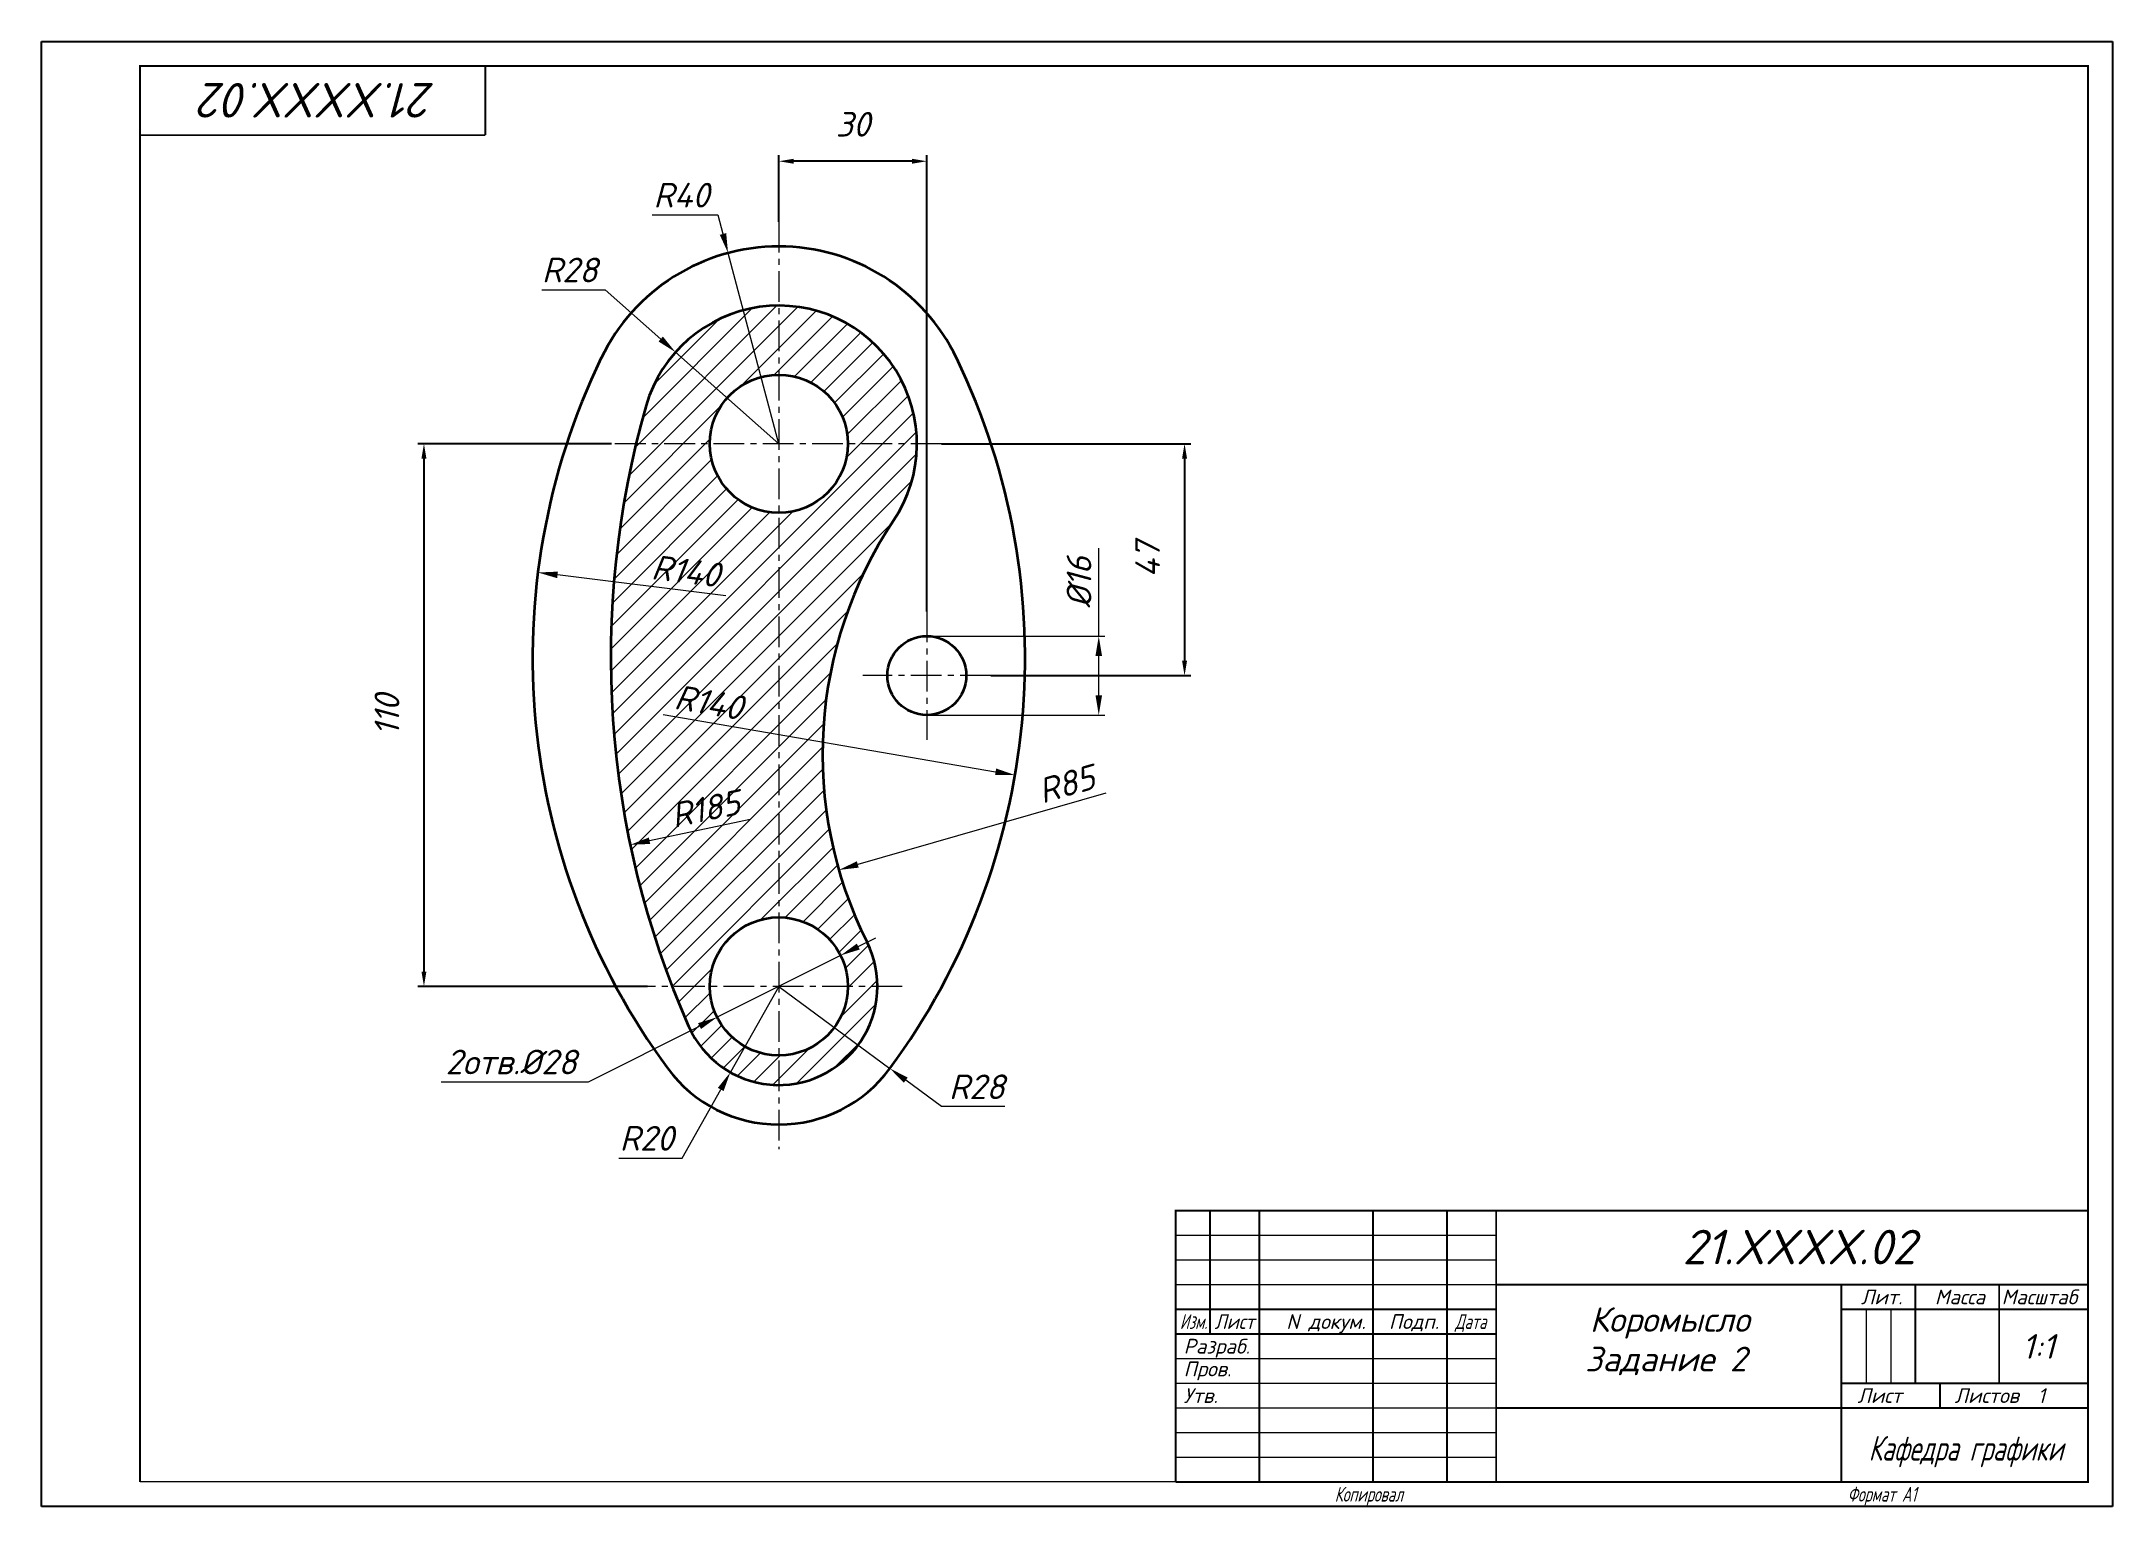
# Model space of a CAD drawing. Header units: millimetres. Extents: x 0 to 420, y 0 to 297.
import ezdxf
from ezdxf.enums import TextEntityAlignment as Align

# ---------------------------------------------------------------- set-up
doc = ezdxf.new("R2010")
doc.units = ezdxf.units.MM
doc.linetypes.add('CENTER', pattern=[2, 1.25, -0.25, 0.25, -0.25])
doc.layers.get('0').update_dxf_attribs({"lineweight": 15})
for name, color, linetype, lineweight in [('Осевая', 7, 'CENTER', 15), ('ОСН', 7, 'Continuous', 35), ('Размер', 7, 'Continuous', 18)]:
    doc.layers.add(name, color=color, linetype=linetype, lineweight=lineweight)
doc.styles.add('ESKD', font='isocpeur.ttf', dxfattribs={"oblique": 15})
doc.styles.get("Standard").update_dxf_attribs({"font": 'isocpeur.ttf', "oblique": 15})
doc.dimstyles.new('ESKD', dxfattribs={"dimtxt": 5, "dimasz": 4, "dimexe": 1.25, "dimexo": 0, "dimgap": 1.5, "dimtad": 3, "dimdec": 0, "dimdsep": 46, "dimtxsty": 'ESKD', "dimcen": 1.5, "dimdle": 1.25, "dimclrd": 256, "dimclre": 256, "dimclrt": 256, "dimazin": 2, "dimtfac": 0.766667, "dimtdec": 0, "dimtmove": 0, "dimatfit": 3, "dimtvp": 1.5, "dimtolj": 1, "dimtzin": 0, "dimlwd": -1, "dimlwe": -1, "dimarcsym": 0})
doc.dimstyles.new('ISO-25', dxfattribs={"dimtxt": 5, "dimasz": 3, "dimexe": 1.25, "dimexo": 0, "dimgap": 1.5, "dimtad": 0, "dimdec": 0, "dimzin": 0, "dimdsep": 46, "dimtxsty": 'ESKD', "dimcen": -3, "dimdle": 1.25, "dimadec": 0, "dimazin": 0, "dimtfac": 0.766667, "dimtdec": 0, "dimtofl": 0, "dimtmove": 2, "dimatfit": 3, "dimtvp": 1.5, "dimtolj": 1, "dimtzin": 0, "dimarcsym": 0})

# ---------------------------------------------------------------- blocks, each defined once
blk = doc.blocks.new('*D1')
at = {"layer": 'DEFPOINTS', "color": 0, "ltscale": 5, "transparency": 16777216}
for p in [(182.54, 215.45), (192.54, 168.45), (231.81, 168.45)]:
    blk.add_point(p, dxfattribs=at)
at = {"layer": 'Размер', "color": 0, "lineweight": -2, "ltscale": 5, "transparency": 16777216}
for p, q in [((182.54, 215.45), (233.06, 215.45)), ((231.81, 212.45), (231.81, 171.45)), ((192.54, 168.45), (233.06, 168.45))]:
    blk.add_line(p, q, dxfattribs=at)
at = {"layer": 'Размер', "color": 0, "ltscale": 5, "transparency": 16777216}
for points in [[(231.31, 212.45), (232.31, 212.45), (231.81, 215.45)], [(231.31, 171.45), (232.31, 171.45), (231.81, 168.45)]]:
    blk.add_solid(points, dxfattribs=at)
at = {"layer": 'Размер', "color": 0, "ltscale": 5, "transparency": 16777216, "insert": (224.31, 191.95), "char_height": 5, "attachment_point": 5, "rotation": 90, "style": 'ESKD'}
blk.add_mtext('\\A1;47', dxfattribs=at)
blk = doc.blocks.new('*D2')
at = {"layer": 'DEFPOINTS', "color": 0, "ltscale": 5, "transparency": 16777216}
for p in [(149.54, 272.71), (149.54, 260.45), (179.54, 181.45)]:
    blk.add_point(p, dxfattribs=at)
at = {"layer": 'Размер', "color": 0, "lineweight": -2, "ltscale": 5, "transparency": 16777216}
for p, q in [((149.54, 260.45), (149.54, 273.96)), ((179.54, 181.45), (179.54, 273.96)), ((176.54, 272.71), (152.54, 272.71))]:
    blk.add_line(p, q, dxfattribs=at)
at = {"layer": 'Размер', "color": 0, "ltscale": 5, "transparency": 16777216}
for points in [[(152.54, 273.21), (152.54, 272.21), (149.54, 272.71)], [(176.54, 273.21), (176.54, 272.21), (179.54, 272.71)]]:
    blk.add_solid(points, dxfattribs=at)
at = {"layer": 'Размер', "color": 0, "ltscale": 5, "transparency": 16777216, "insert": (164.54, 280.21), "char_height": 5, "attachment_point": 5, "style": 'ESKD'}
blk.add_mtext('\\A1;30', dxfattribs=at)
blk = doc.blocks.new('*D3')
at = {"layer": 'DEFPOINTS', "color": 0, "ltscale": 5, "transparency": 16777216}
for p in [(115.59, 215.45), (77.57, 105.45), (122.9, 105.45)]:
    blk.add_point(p, dxfattribs=at)
at = {"layer": 'Размер', "color": 0, "lineweight": -2, "ltscale": 5, "transparency": 16777216}
for p, q in [((115.59, 215.45), (76.32, 215.45)), ((77.57, 212.45), (77.57, 108.45)), ((122.9, 105.45), (76.32, 105.45))]:
    blk.add_line(p, q, dxfattribs=at)
at = {"layer": 'Размер', "color": 0, "ltscale": 5, "transparency": 16777216}
for points in [[(77.07, 212.45), (78.07, 212.45), (77.57, 215.45)], [(77.07, 108.45), (78.07, 108.45), (77.57, 105.45)]]:
    blk.add_solid(points, dxfattribs=at)
at = {"layer": 'Размер', "color": 0, "ltscale": 5, "transparency": 16777216, "insert": (70.07, 160.45), "char_height": 5, "attachment_point": 5, "rotation": 90, "style": 'ESKD'}
blk.add_mtext('\\A1;110', dxfattribs=at)
blk = doc.blocks.new('*D4')
at = {"layer": 'DEFPOINTS', "color": 0, "ltscale": 5, "transparency": 16777216}
for p in [(139.24, 254.11), (149.54, 215.45)]:
    blk.add_point(p, dxfattribs=at)
at = {"layer": 'Размер', "ltscale": 5, "transparency": 16777216}
for p, q in [((123.84, 261.84), (137.18, 261.84)), ((137.18, 261.84), (138.21, 257.97)), ((149.54, 215.45), (139.24, 254.11))]:
    blk.add_line(p, q, dxfattribs=at)
blk.add_solid([(138.86, 258.14), (137.57, 257.8), (139.24, 254.11)], dxfattribs=at)
at = {"layer": 'Размер', "ltscale": 5, "transparency": 16777216, "insert": (129.76, 265.84), "char_height": 5, "attachment_point": 5, "style": 'ESKD'}
blk.add_mtext('\\A1;R40', dxfattribs=at)
blk = doc.blocks.new('*D5')
at = {"layer": 'DEFPOINTS', "color": 0, "ltscale": 5, "transparency": 16777216}
for p in [(128.58, 234.02), (149.54, 215.45)]:
    blk.add_point(p, dxfattribs=at)
at = {"layer": 'Размер', "ltscale": 5, "transparency": 16777216}
for p, q in [((101.46, 246.67), (114.3, 246.67)), ((114.3, 246.67), (125.59, 236.67)), ((149.54, 215.45), (128.58, 234.02))]:
    blk.add_line(p, q, dxfattribs=at)
blk.add_solid([(126.03, 237.17), (125.14, 236.17), (128.58, 234.02)], dxfattribs=at)
at = {"layer": 'Размер', "ltscale": 5, "transparency": 16777216, "insert": (107.13, 250.67), "char_height": 5, "attachment_point": 5, "style": 'ESKD'}
blk.add_mtext('\\A1;R28', dxfattribs=at)
blk = doc.blocks.new('*D6')
at = {"layer": 'DEFPOINTS', "color": 0, "ltscale": 5, "transparency": 16777216}
for p in [(100.69, 189.35), (239.61, 172.02)]:
    blk.add_point(p, dxfattribs=at)
at = {"layer": 'Размер', "ltscale": 5, "transparency": 16777216}
blk.add_line((138.78, 184.6), (104.66, 188.86), dxfattribs=at)
blk.add_solid([(104.74, 189.52), (104.58, 188.2), (100.69, 189.35)], dxfattribs=at)
at = {"layer": 'Размер', "ltscale": 5, "transparency": 16777216, "insert": (130.67, 189.64), "char_height": 5, "attachment_point": 5, "rotation": 352.8869, "style": 'ESKD'}
blk.add_mtext('\\A1;R140', dxfattribs=at)
blk = doc.blocks.new('*D7')
at = {"layer": 'DEFPOINTS', "color": 0, "ltscale": 5, "transparency": 16777216}
for p in [(300.45, 172.16), (119.4, 134.15)]:
    blk.add_point(p, dxfattribs=at)
at = {"layer": 'Размер', "ltscale": 5, "transparency": 16777216}
blk.add_line((143.71, 139.25), (123.32, 134.97), dxfattribs=at)
blk.add_solid([(123.18, 135.62), (123.45, 134.32), (119.4, 134.15)], dxfattribs=at)
at = {"layer": 'Размер', "ltscale": 5, "transparency": 16777216, "insert": (134.65, 141.44), "char_height": 5, "attachment_point": 5, "rotation": 11.8583, "style": 'ESKD'}
blk.add_mtext('\\A1;R185', dxfattribs=at)
blk = doc.blocks.new('*D8')
at = {"layer": 'DEFPOINTS', "color": 0, "ltscale": 5, "transparency": 16777216}
for p in [(59.47, 172.02), (197.44, 148.28)]:
    blk.add_point(p, dxfattribs=at)
at = {"layer": 'Размер', "ltscale": 5, "transparency": 16777216}
blk.add_line((126.11, 160.55), (193.5, 148.96), dxfattribs=at)
blk.add_solid([(193.61, 149.62), (193.39, 148.3), (197.44, 148.28)], dxfattribs=at)
at = {"layer": 'Размер', "ltscale": 5, "transparency": 16777216, "insert": (135.33, 163.03), "char_height": 5, "attachment_point": 5, "rotation": 350.2394, "style": 'ESKD'}
blk.add_mtext('\\A1;R140', dxfattribs=at)
blk = doc.blocks.new('*D9')
at = {"layer": 'DEFPOINTS', "color": 0, "ltscale": 5, "transparency": 16777216}
for p in [(243.4, 152.53), (161.7, 129.05)]:
    blk.add_point(p, dxfattribs=at)
at = {"layer": 'Размер', "ltscale": 5, "transparency": 16777216}
blk.add_line((215.84, 144.61), (165.55, 130.16), dxfattribs=at)
blk.add_solid([(165.36, 130.8), (165.73, 129.52), (161.7, 129.05)], dxfattribs=at)
at = {"layer": 'Размер', "ltscale": 5, "transparency": 16777216, "insert": (207.84, 146.47), "char_height": 5, "attachment_point": 5, "rotation": 16.0304, "style": 'ESKD'}
blk.add_mtext('\\A1;R85', dxfattribs=at)
blk = doc.blocks.new('*D10')
at = {"layer": 'DEFPOINTS', "color": 0, "ltscale": 5, "transparency": 16777216}
for p in [(149.54, 105.45), (172.06, 88.81)]:
    blk.add_point(p, dxfattribs=at)
at = {"layer": 'Размер', "ltscale": 5, "transparency": 16777216}
for p, q in [((149.54, 105.45), (172.06, 88.81)), ((182.51, 81.09), (175.28, 86.44)), ((195.35, 81.09), (182.51, 81.09))]:
    blk.add_line(p, q, dxfattribs=at)
blk.add_solid([(175.67, 86.97), (174.88, 85.9), (172.06, 88.81)], dxfattribs=at)
at = {"layer": 'Размер', "ltscale": 5, "transparency": 16777216, "insert": (189.68, 85.09), "char_height": 5, "attachment_point": 5, "style": 'ESKD'}
blk.add_mtext('\\A1;R28', dxfattribs=at)
blk = doc.blocks.new('*D11')
at = {"layer": 'DEFPOINTS', "color": 0, "ltscale": 5, "transparency": 16777216}
for p in [(149.54, 105.45), (139.71, 88.04)]:
    blk.add_point(p, dxfattribs=at)
at = {"layer": 'Размер', "ltscale": 5, "transparency": 16777216}
for p, q in [((149.54, 105.45), (139.71, 88.04)), ((129.9, 70.65), (137.75, 84.55)), ((117.06, 70.65), (129.9, 70.65))]:
    blk.add_line(p, q, dxfattribs=at)
blk.add_solid([(137.17, 84.88), (138.33, 84.22), (139.71, 88.04)], dxfattribs=at)
at = {"layer": 'Размер', "ltscale": 5, "transparency": 16777216, "insert": (122.73, 74.65), "char_height": 5, "attachment_point": 5, "style": 'ESKD'}
blk.add_mtext('\\A1;R20', dxfattribs=at)
blk = doc.blocks.new('*D12')
at = {"layer": 'DEFPOINTS', "color": 0, "ltscale": 5, "transparency": 16777216}
for p in [(162.06, 111.72), (137.02, 99.19)]:
    blk.add_point(p, dxfattribs=at)
at = {"layer": 'Размер', "ltscale": 5, "transparency": 16777216}
for p, q in [((165.64, 113.51), (169.21, 115.3)), ((162.06, 111.72), (137.02, 99.19)), ((110.92, 86.12), (133.45, 97.4)), ((81.09, 86.12), (110.92, 86.12))]:
    blk.add_line(p, q, dxfattribs=at)
for points in [[(165.34, 114.11), (165.93, 112.92), (162.06, 111.72)], [(133.15, 97.99), (133.74, 96.8), (137.02, 99.19)]]:
    blk.add_solid(points, dxfattribs=at)
at = {"layer": 'Размер', "ltscale": 5, "transparency": 16777216, "insert": (95.26, 90.12), "char_height": 5, "attachment_point": 5, "style": 'ESKD'}
blk.add_mtext('\\A1;2отв.%%c28', dxfattribs=at)
blk = doc.blocks.new('*D13')
at = {"layer": 'DEFPOINTS', "color": 0, "ltscale": 5, "transparency": 16777216}
for p in [(179.54, 176.45), (179.54, 160.45), (214.41, 160.45)]:
    blk.add_point(p, dxfattribs=at)
at = {"layer": 'Размер', "ltscale": 5, "transparency": 16777216}
for p, q in [((214.41, 176.45), (214.41, 194.29)), ((179.54, 176.45), (215.66, 176.45)), ((214.41, 164.45), (214.41, 172.45)), ((179.54, 160.45), (215.66, 160.45))]:
    blk.add_line(p, q, dxfattribs=at)
for points in [[(213.75, 172.45), (215.08, 172.45), (214.41, 176.45)], [(213.75, 164.45), (215.08, 164.45), (214.41, 160.45)]]:
    blk.add_solid(points, dxfattribs=at)
at = {"layer": 'Размер', "ltscale": 5, "transparency": 16777216, "insert": (210.41, 187.37), "char_height": 5, "attachment_point": 5, "rotation": 90, "style": 'ESKD'}
blk.add_mtext('\\A1;%%c16', dxfattribs=at)

msp = doc.modelspace()

# ---------------------------------------------------------------- hatches: boundary and pattern name
at = {"ltscale": 5}
h = msp.add_hatch(dxfattribs=at)
h.set_pattern_fill('ANSI31', color=256, style=0)
h.paths.add_polyline_path([(149.54, 201.45, -0.414214), (135.54, 215.45), (120.59, 215.45, 0.152438), (127.9, 105.45), (135.54, 105.45, -0.414214), (149.54, 119.45)])
h.paths.add_polyline_path([(172.8, 199.86, 0.148738), (177.54, 215.45), (163.54, 215.45, -0.414214), (149.54, 201.45), (149.54, 119.45, -0.414214), (163.54, 105.45), (169.54, 105.45, 0.116745), (167.42, 114.42, -0.270175)])
h.paths.add_polyline_path([(149.54, 243.45), (149.54, 229.45, -0.414214), (163.54, 215.45), (177.54, 215.45, 0.414214)])
h.paths.add_polyline_path([(149.54, 243.45, 0.334566), (122.63, 223.17, 0.010791), (120.59, 215.45), (135.54, 215.45, -0.414214), (149.54, 229.45)])
h.paths.add_polyline_path([(149.54, 91.45, -0.414214), (135.54, 105.45), (127.9, 105.45, 0.011828), (131.25, 97.37, 0.296939), (149.54, 85.45)])
h.paths.add_polyline_path([(169.54, 105.45), (163.54, 105.45, -0.414214), (149.54, 91.45), (149.54, 85.45, 0.414214)])
h.paths.add_polyline_path([(122.78, 194.41), (139.49, 192.32), (138.56, 184.88), (121.85, 186.96)], flags=24)
h.paths.add_polyline_path([(125.88, 143.43), (141.87, 146.78), (143.42, 139.44), (127.43, 136.09)], flags=24)
h.paths.add_polyline_path([(127.67, 168.15), (144.26, 165.29), (142.99, 157.9), (126.4, 160.76)], flags=24)

# ---------------------------------------------------------------- linework, layer by layer
for p, q in [((230, 55), (295, 55)), ((230, 50), (295, 50)), ((230, 45), (295, 45)), ((370, 40), (370, 25)), ((370, 40), (370, 25)), ((375, 40), (375, 25)), ((375, 40), (375, 25)), ((230, 30), (295, 30)), ((230, 25), (295, 25)), ((230, 20), (295, 20)), ((230, 15), (295, 15)), ((230, 10), (295, 10)), ((230, 5), (20, 5))]:
    msp.add_line(p, q)
at = {"const_width": 0.4}
for points in [[(20, 5), (20, 292), (415, 292), (415, 5), (230, 5)], [(90, 292), (90, 278)], [(20, 278), (90, 278)], [(230, 5), (230, 60), (415, 60)], [(237, 35), (237, 60)], [(247, 5), (247, 60)], [(270, 5), (270, 60)], [(285, 60), (285, 5)], [(295, 5), (295, 60)], [(295, 45), (415, 45)], [(365, 45), (365, 5)], [(380, 45), (380, 25)], [(380, 45), (380, 25)], [(397, 45), (397, 25)], [(397, 45), (397, 25)], [(230, 40), (295, 40)], [(365, 40), (415, 40)], [(365, 40), (415, 40)], [(230, 35), (295, 35)], [(365, 25), (415, 25)], [(365, 25), (415, 25)], [(385, 25), (385, 20)], [(385, 25), (385, 20)], [(295, 20), (415, 20)]]:
    msp.add_lwpolyline(points, dxfattribs=at)
at = {"layer": 'DEFPOINTS'}
for p, q in [((0, 297), (420, 297)), ((0, 0), (0, 297)), ((420, 297), (420, 0)), ((420, 0), (0, 0))]:
    msp.add_line(p, q, dxfattribs=at)
at = {"layer": 'Осевая', "ltscale": 5}
for p, q in [((149.54, 260.45), (149.54, 72.45)), ((182.54, 215.45), (115.59, 215.45)), ((179.54, 181.45), (179.54, 155.45)), ((192.54, 168.45), (166.54, 168.45)), ((174.54, 105.45), (122.9, 105.45))]:
    msp.add_line(p, q, dxfattribs=at)
at = {"layer": 'ОСН', "ltscale": 5}
for centre, radius in [((149.54, 215.45), 14), ((179.54, 168.45), 8), ((149.54, 105.45), 14)]:
    msp.add_circle(centre, radius, dxfattribs=at)
for centre, radius, start, end in [((149.54, 215.45), 40, 25.7448, 154.2552), ((149.54, 215.45), 28, 326.1598, 163.994), ((239.61, 172.02), 140, 154.2552, 216.464), ((59.47, 172.02), 140, 323.536, 25.7448), ((300.45, 172.16), 185, 163.994, 203.8471), ((243.4, 152.53), 85, 146.1598, 206.6354), ((149.54, 105.45), 20, 203.8471, 26.6354), ((149.54, 105.45), 28, 216.464, 323.536)]:
    msp.add_arc(centre, radius, start, end, dxfattribs=at)

# ---------------------------------------------------------------- texts
at = {"oblique": 15}
msp.add_text('21.XXXX.02', height=7, rotation=180, dxfattribs=at).set_placement((79.92, 288.57))
for s, height, p in [('21.XXXX.02', 7, (332.79, 49.11)), ('Лит.', 3, (368.96, 41)), ('Масса', 3, (383.96, 41)), ('Масштаб', 3, (397.5, 41)), ('N докум.', 3, (252.44, 36)), ('Подп.', 3, (273.25, 36)), ('Коромысло', 5, (313.98, 35.41)), ('Разраб.', 3, (231.63, 31)), ('Пров.', 3, (231.63, 26.4)), ('Задание 2', 5, (313.02, 27.41)), ('Утв.', 3, (231.63, 21)), ('Лист', 3, (368.26, 21)), ('Листов  1', 3, (387.96, 21))]:
    msp.add_text(s, height=height, dxfattribs=at).set_placement(p)
for s, height, width, p in [('Изм.', 3, 0.7, (230.86, 36)), ('Лист', 3, 0.9, (237.89, 36)), ('Дата', 3, 0.7, (286.68, 36)), ('Кафедра графики', 5, 0.7, (370.52, 9.32)), ('Копировал', 3, 0.7, (262.26, 1)), ('Формат А1', 3, 0.7, (366.26, 1))]:
    msp.add_text(s, height=height, dxfattribs=dict(at, width=width)).set_placement(p)
msp.add_text('1:1', height=5, dxfattribs=at).set_placement((404.96, 29.97), align=Align.CENTER)

# ---------------------------------------------------------------- dimensions: what is measured, and where the dimension line sits
at = {"layer": 'Размер', "ltscale": 5}
dim = msp.add_linear_dim(base=(149.54, 272.71), p1=(179.54, 181.45), p2=(149.54, 260.45), dimstyle='ISO-25', dxfattribs=at)
dim.commit()
dim.dimension.update_dxf_attribs({"geometry": '*D2', "text_midpoint": (164.54, 280.21)})
for center, mpoint, override, picture, middle in [((149.54, 215.45), (139.24, 254.11), {"dimtoh": 1}, '*D4', (129.76, 265.84)), ((149.54, 105.45), (172.06, 88.81), {"dimtoh": 1, "dimtmove": 1}, '*D10', (189.68, 85.09))]:
    dim = msp.add_radius_dim(center=center, mpoint=mpoint, dimstyle='ESKD', override=override, dxfattribs=at)
    dim.commit()
    dim.dimension.update_dxf_attribs({"geometry": picture, "text_midpoint": middle})
for center, mpoint, picture, middle in [((149.54, 215.45), (128.58, 234.02), '*D5', (107.13, 246.67)), ((149.54, 105.45), (139.71, 88.04), '*D11', (122.73, 70.65))]:
    dim = msp.add_radius_dim(center=center, mpoint=mpoint, dimstyle='ESKD', override={"dimtoh": 1}, dxfattribs=at)
    dim.commit()
    dim.dimension.update_dxf_attribs({"geometry": picture, "text_midpoint": middle, "dimtype": 164})
for base, p1, p2, picture, middle in [((77.57, 105.45), (115.59, 215.45), (122.9, 105.45), '*D3', (70.07, 160.45)), ((231.81, 168.45), (182.54, 215.45), (192.54, 168.45), '*D1', (224.31, 191.95))]:
    dim = msp.add_linear_dim(base=base, p1=p1, p2=p2, angle=90, dimstyle='ISO-25', dxfattribs=at)
    dim.commit()
    dim.dimension.update_dxf_attribs({"geometry": picture, "text_midpoint": middle})
for center, mpoint, picture, middle in [((239.61, 172.02), (100.69, 189.35), '*D6', (130.17, 185.67)), ((59.47, 172.02), (197.44, 148.28), '*D8', (134.65, 159.08)), ((300.45, 172.16), (119.4, 134.15), '*D7', (135.47, 137.52)), ((243.4, 152.53), (161.7, 129.05), '*D9', (208.95, 142.63))]:
    dim = msp.add_radius_dim(center=center, mpoint=mpoint, dimstyle='ESKD', dxfattribs=at)
    dim.commit()
    dim.dimension.update_dxf_attribs({"geometry": picture, "text_midpoint": middle, "dimtype": 164})
dim = msp.add_linear_dim(base=(214.41, 160.45), p1=(179.54, 176.45), p2=(179.54, 160.45), angle=90, text='%%c16', dimstyle='ESKD', dxfattribs=at)
dim.commit()
dim.dimension.update_dxf_attribs({"geometry": '*D13', "text_midpoint": (214.41, 187.37), "dimtype": 160})
dim = msp.add_diameter_dim_2p(p1=(162.06, 111.72), p2=(137.02, 99.19), text='2отв.%%c28', dimstyle='ESKD', override={"dimtoh": 1}, dxfattribs=at)
dim.commit()
dim.dimension.update_dxf_attribs({"geometry": '*D12', "text_midpoint": (95.26, 86.12), "dimtype": 163})

doc.saveas('drawing.dxf')
